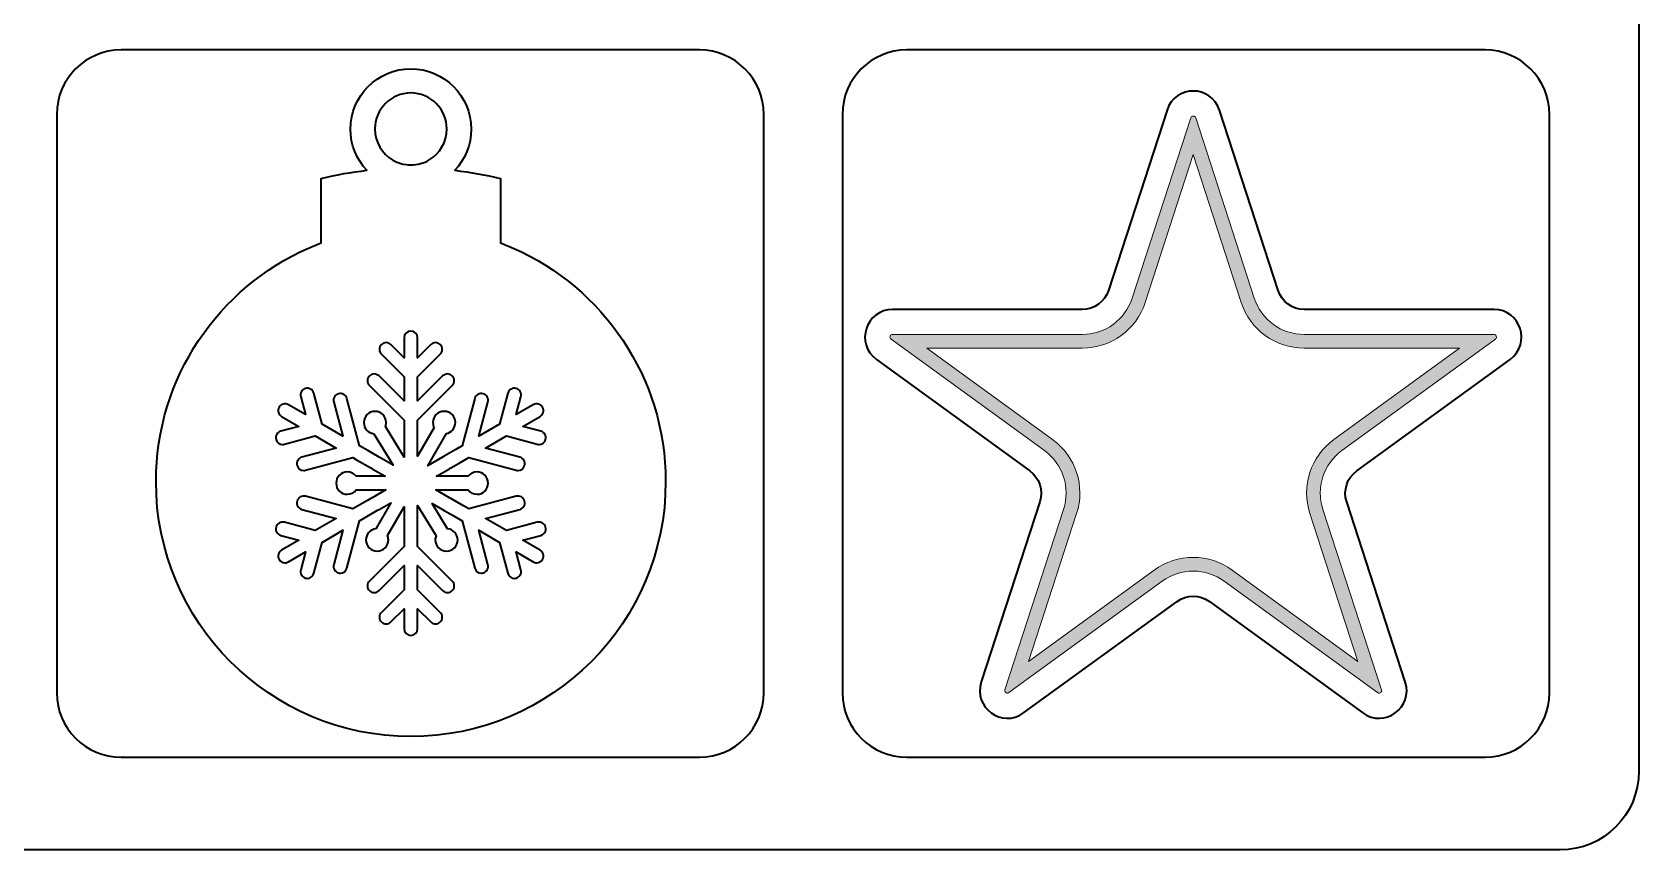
# Model space of a CAD drawing. Extents: x 49 to 2005, y -1071 to -24.
# Drawn here: x 317 to 822, y -1071 to -814 of the extents above; entities that cross this region are included whole.
import ezdxf

# ---------------------------------------------------------------- set-up
doc = ezdxf.new("R2010")
doc.units = 0
doc.header["$MEASUREMENT"] = 0
doc.layers.add('Layer 1', color=7, linetype='Continuous', lineweight=0)

# ---------------------------------------------------------------- blocks, each defined once
blk = doc.blocks.new('Block_5')
at = {"layer": 'Layer 1', "true_color": 0x010101, "transparency": 33554687}
h = blk.add_hatch(color=18, dxfattribs=at)
h.dxf.hatch_style = 2
edge = h.paths.add_edge_path()
edge.add_spline(control_points=[(681.62, -840.21), (681.12, -840.21), (680.96, -840.41), (680.84, -840.77), (680.84, -840.77), (662.43, -897.43), (662.43, -897.43), (660.22, -904.25), (653.9, -908.84), (646.72, -908.84), (646.72, -908.84), (587.15, -908.84), (587.15, -908.84), (586.78, -908.84), (586.53, -908.93), (586.37, -909.4), (586.22, -909.88), (586.37, -910.1), (586.67, -910.32), (586.67, -910.32), (634.87, -945.34), (634.87, -945.34), (640.67, -949.55), (643.08, -956.98), (640.87, -963.8), (640.87, -963.8), (622.46, -1020.46), (622.46, -1020.46), (622.33, -1020.84), (622.41, -1021), (622.51, -1021.13), (622.72, -1021.42), (623.05, -1021.57), (623.27, -1021.57), (623.31, -1021.57), (623.45, -1021.57), (623.71, -1021.37), (623.71, -1021.37), (671.91, -986.36), (671.91, -986.36), (674.75, -984.29), (678.11, -983.2), (681.62, -983.2), (685.13, -983.2), (688.49, -984.29), (691.33, -986.36), (691.33, -986.36), (739.52, -1021.37), (739.52, -1021.37), (739.79, -1021.57), (739.93, -1021.57), (739.97, -1021.57), (740.19, -1021.57), (740.52, -1021.42), (740.73, -1021.13), (740.83, -1021), (740.91, -1020.84), (740.78, -1020.46), (740.78, -1020.46), (722.37, -963.8), (722.37, -963.8), (720.16, -956.98), (722.57, -949.55), (728.37, -945.34), (728.37, -945.34), (776.57, -910.32), (776.57, -910.32), (776.87, -910.1), (777.02, -909.88), (776.87, -909.41), (776.71, -908.93), (776.46, -908.84), (776.09, -908.84), (776.09, -908.84), (716.51, -908.84), (716.51, -908.84), (709.34, -908.84), (703.02, -904.25), (700.81, -897.43), (700.81, -897.43), (682.4, -840.77), (682.4, -840.77), (682.28, -840.41), (682.12, -840.21), (681.62, -840.21), (681.62, -840.21), (681.62, -840.21), (681.62, -840.21)], knot_values=[0, 0, 0, 0, 1, 1, 1, 2, 2, 2, 3, 3, 3, 4, 4, 4, 5, 5, 5, 6, 6, 6, 7, 7, 7, 8, 8, 8, 9, 9, 9, 10, 10, 10, 11, 11, 11, 12, 12, 12, 13, 13, 13, 14, 14, 14, 15, 15, 15, 16, 16, 16, 17, 17, 17, 18, 18, 18, 19, 19, 19, 20, 20, 20, 21, 21, 21, 22, 22, 22, 23, 23, 23, 24, 24, 24, 25, 25, 25, 26, 26, 26, 27, 27, 27, 28, 28, 28, 29, 29, 29, 29], degree=3, periodic=0)
edge = h.paths.add_edge_path()
edge.add_spline(control_points=[(681.62, -852.33), (681.62, -852.33), (696.71, -898.76), (696.71, -898.76), (699.5, -907.37), (707.46, -913.15), (716.51, -913.15), (716.51, -913.15), (765.34, -913.15), (765.34, -913.15), (765.34, -913.15), (725.84, -941.85), (725.84, -941.85), (718.52, -947.17), (715.48, -956.53), (718.27, -965.13), (718.27, -965.13), (733.36, -1011.57), (733.36, -1011.57), (733.36, -1011.57), (693.86, -982.87), (693.86, -982.87), (690.28, -980.27), (686.05, -978.89), (681.62, -978.89), (677.19, -978.89), (672.96, -980.27), (669.38, -982.87), (669.38, -982.87), (629.88, -1011.57), (629.88, -1011.57), (629.88, -1011.57), (644.97, -965.13), (644.97, -965.13), (647.76, -956.53), (644.72, -947.17), (637.4, -941.85), (637.4, -941.85), (597.9, -913.15), (597.9, -913.15), (597.9, -913.15), (646.72, -913.15), (646.72, -913.15), (655.78, -913.15), (663.74, -907.37), (666.53, -898.76), (666.53, -898.76), (681.62, -852.33), (681.62, -852.33)], knot_values=[0, 0, 0, 0, 1, 1, 1, 2, 2, 2, 3, 3, 3, 4, 4, 4, 5, 5, 5, 6, 6, 6, 7, 7, 7, 8, 8, 8, 9, 9, 9, 10, 10, 10, 11, 11, 11, 12, 12, 12, 13, 13, 13, 14, 14, 14, 15, 15, 15, 16, 16, 16, 16], degree=3, periodic=0)
edge.add_line((681.62, -852.33), (681.62, -852.33))
at = {"layer": 'Layer 1', "color": 240, "lineweight": 35, "true_color": 0xed2224}
blk.add_open_spline([(689.86, -838.34), (689.86, -838.34), (708.27, -895), (708.27, -895), (709.43, -898.57), (712.76, -900.99), (716.52, -900.99), (716.52, -900.99), (776.09, -900.99), (776.09, -900.99), (784.49, -900.99), (787.98, -911.74), (781.18, -916.67), (781.18, -916.67), (732.99, -951.69), (732.99, -951.69), (729.95, -953.89), (728.68, -957.81), (729.84, -961.38), (729.84, -961.38), (748.25, -1018.03), (748.25, -1018.03), (750.84, -1026.02), (741.7, -1032.66), (734.91, -1027.73), (734.91, -1027.73), (686.71, -992.71), (686.71, -992.71), (683.68, -990.5), (679.56, -990.5), (676.53, -992.71), (676.53, -992.71), (628.33, -1027.73), (628.33, -1027.73), (621.54, -1032.66), (612.4, -1026.02), (614.99, -1018.03), (614.99, -1018.03), (633.4, -961.38), (633.4, -961.38), (634.56, -957.81), (633.29, -953.89), (630.25, -951.69), (630.25, -951.69), (582.06, -916.67), (582.06, -916.67), (575.26, -911.74), (578.75, -900.99), (587.15, -900.99), (587.15, -900.99), (646.72, -900.99), (646.72, -900.99), (650.48, -900.99), (653.81, -898.57), (654.97, -895), (654.97, -895), (673.38, -838.34), (673.38, -838.34), (675.97, -830.36), (687.27, -830.36), (689.86, -838.34)], degree=3, knots=[0, 0, 0, 0, 1, 1, 1, 2, 2, 2, 3, 3, 3, 4, 4, 4, 5, 5, 5, 6, 6, 6, 7, 7, 7, 8, 8, 8, 9, 9, 9, 10, 10, 10, 11, 11, 11, 12, 12, 12, 13, 13, 13, 14, 14, 14, 15, 15, 15, 16, 16, 16, 17, 17, 17, 18, 18, 18, 19, 19, 19, 20, 20, 20, 20], dxfattribs=at)
at = {"layer": 'Layer 1'}
for points, knots in [([(681.62, -840.21), (681.12, -840.21), (680.96, -840.41), (680.84, -840.77), (680.84, -840.77), (662.43, -897.43), (662.43, -897.43), (660.22, -904.25), (653.9, -908.84), (646.72, -908.84), (646.72, -908.84), (587.15, -908.84), (587.15, -908.84), (586.78, -908.84), (586.53, -908.93), (586.37, -909.4), (586.22, -909.88), (586.37, -910.1), (586.67, -910.32), (586.67, -910.32), (634.87, -945.34), (634.87, -945.34), (640.67, -949.55), (643.08, -956.98), (640.87, -963.8), (640.87, -963.8), (622.46, -1020.46), (622.46, -1020.46), (622.33, -1020.84), (622.41, -1021), (622.51, -1021.13), (622.72, -1021.42), (623.05, -1021.57), (623.27, -1021.57), (623.31, -1021.57), (623.45, -1021.57), (623.71, -1021.37), (623.71, -1021.37), (671.91, -986.36), (671.91, -986.36), (674.75, -984.29), (678.11, -983.2), (681.62, -983.2), (685.13, -983.2), (688.49, -984.29), (691.33, -986.36), (691.33, -986.36), (739.52, -1021.37), (739.52, -1021.37), (739.79, -1021.57), (739.93, -1021.57), (739.97, -1021.57), (740.19, -1021.57), (740.52, -1021.42), (740.73, -1021.13), (740.83, -1021), (740.91, -1020.84), (740.78, -1020.46), (740.78, -1020.46), (722.37, -963.8), (722.37, -963.8), (720.16, -956.98), (722.57, -949.55), (728.37, -945.34), (728.37, -945.34), (776.57, -910.32), (776.57, -910.32), (776.87, -910.1), (777.02, -909.88), (776.87, -909.41), (776.71, -908.93), (776.46, -908.84), (776.09, -908.84), (776.09, -908.84), (716.51, -908.84), (716.51, -908.84), (709.34, -908.84), (703.02, -904.25), (700.81, -897.43), (700.81, -897.43), (682.4, -840.77), (682.4, -840.77), (682.28, -840.41), (682.12, -840.21), (681.62, -840.21), (681.62, -840.21), (681.62, -840.21), (681.62, -840.21)], [0, 0, 0, 0, 1, 1, 1, 2, 2, 2, 3, 3, 3, 4, 4, 4, 5, 5, 5, 6, 6, 6, 7, 7, 7, 8, 8, 8, 9, 9, 9, 10, 10, 10, 11, 11, 11, 12, 12, 12, 13, 13, 13, 14, 14, 14, 15, 15, 15, 16, 16, 16, 17, 17, 17, 18, 18, 18, 19, 19, 19, 20, 20, 20, 21, 21, 21, 22, 22, 22, 23, 23, 23, 24, 24, 24, 25, 25, 25, 26, 26, 26, 27, 27, 27, 28, 28, 28, 29, 29, 29, 29]), ([(681.62, -852.33), (681.62, -852.33), (696.71, -898.76), (696.71, -898.76), (699.5, -907.37), (707.46, -913.15), (716.51, -913.15), (716.51, -913.15), (765.34, -913.15), (765.34, -913.15), (765.34, -913.15), (725.84, -941.85), (725.84, -941.85), (718.52, -947.17), (715.48, -956.53), (718.27, -965.13), (718.27, -965.13), (733.36, -1011.57), (733.36, -1011.57), (733.36, -1011.57), (693.86, -982.87), (693.86, -982.87), (690.28, -980.27), (686.05, -978.89), (681.62, -978.89), (677.19, -978.89), (672.96, -980.27), (669.38, -982.87), (669.38, -982.87), (629.88, -1011.57), (629.88, -1011.57), (629.88, -1011.57), (644.97, -965.13), (644.97, -965.13), (647.76, -956.53), (644.72, -947.17), (637.4, -941.85), (637.4, -941.85), (597.9, -913.15), (597.9, -913.15), (597.9, -913.15), (646.72, -913.15), (646.72, -913.15), (655.78, -913.15), (663.74, -907.37), (666.53, -898.76), (666.53, -898.76), (681.62, -852.33), (681.62, -852.33)], [0, 0, 0, 0, 1, 1, 1, 2, 2, 2, 3, 3, 3, 4, 4, 4, 5, 5, 5, 6, 6, 6, 7, 7, 7, 8, 8, 8, 9, 9, 9, 10, 10, 10, 11, 11, 11, 12, 12, 12, 13, 13, 13, 14, 14, 14, 15, 15, 15, 16, 16, 16, 16])]:
    blk.add_open_spline(points, degree=3, knots=knots, dxfattribs=at)

msp = doc.modelspace()

# ---------------------------------------------------------------- linework, layer by layer
at = {"layer": 'Layer 1', "color": 240, "lineweight": 35, "true_color": 0xed2224}
for points, knots in [([(770.32, -24.22), (770.32, -24.22), (100.79, -24.22), (100.79, -24.22), (72.43, -24.22), (49.45, -47.21), (49.45, -75.56), (49.45, -75.56), (49.45, -1046.07), (49.45, -1046.07), (49.45, -1059.71), (60.51, -1070.78), (74.15, -1070.78), (74.15, -1070.78), (796.96, -1070.78), (796.96, -1070.78), (810.6, -1070.78), (821.66, -1059.71), (821.66, -1046.07), (821.66, -1046.07), (821.66, -75.56), (821.66, -75.56), (821.66, -47.21), (798.68, -24.22), (770.32, -24.22)], [0, 0, 0, 0, 1, 1, 1, 2, 2, 2, 3, 3, 3, 4, 4, 4, 5, 5, 5, 6, 6, 6, 7, 7, 7, 8, 8, 8, 8]), ([(546.65, -1021.43), (546.65, -1032.6), (537.6, -1041.65), (526.43, -1041.65), (526.43, -1041.65), (344.69, -1041.65), (344.69, -1041.65), (333.52, -1041.65), (324.47, -1032.6), (324.47, -1021.43), (324.47, -1021.43), (324.47, -839.69), (324.47, -839.69), (324.47, -828.52), (333.52, -819.47), (344.69, -819.47), (344.69, -819.47), (526.43, -819.47), (526.43, -819.47), (537.6, -819.47), (546.65, -828.52), (546.65, -839.69), (546.65, -839.69), (546.65, -1021.43), (546.65, -1021.43)], [0, 0, 0, 0, 1, 1, 1, 2, 2, 2, 3, 3, 3, 4, 4, 4, 5, 5, 5, 6, 6, 6, 7, 7, 7, 8, 8, 8, 8]), ([(793.55, -1021.43), (793.55, -1032.6), (784.5, -1041.65), (773.33, -1041.65), (773.33, -1041.65), (591.59, -1041.65), (591.59, -1041.65), (580.42, -1041.65), (571.37, -1032.6), (571.37, -1021.43), (571.37, -1021.43), (571.37, -839.69), (571.37, -839.69), (571.37, -828.52), (580.42, -819.47), (591.59, -819.47), (591.59, -819.47), (773.33, -819.47), (773.33, -819.47), (784.5, -819.47), (793.55, -828.52), (793.55, -839.69), (793.55, -839.69), (793.55, -1021.43), (793.55, -1021.43)], [0, 0, 0, 0, 1, 1, 1, 2, 2, 2, 3, 3, 3, 4, 4, 4, 5, 5, 5, 6, 6, 6, 7, 7, 7, 8, 8, 8, 8]), ([(467.91, -881.72), (466.6, -881.14), (465.26, -880.6), (463.92, -880.1), (463.92, -880.1), (463.92, -859.8), (463.92, -859.8), (459.23, -858.68), (454.45, -857.84), (449.57, -857.28), (452.76, -853.89), (454.71, -849.33), (454.71, -844.32), (454.71, -833.86), (446.2, -825.36), (435.75, -825.36), (425.3, -825.36), (416.79, -833.86), (416.79, -844.32), (416.79, -849.33), (418.74, -853.89), (421.93, -857.28), (417.06, -857.83), (412.27, -858.68), (407.58, -859.8), (407.58, -859.8), (407.58, -880.1), (407.58, -880.1), (406.23, -880.6), (404.9, -881.14), (403.59, -881.72), (375.37, -894.11), (355.67, -922.29), (355.67, -955.08), (355.67, -999.31), (391.52, -1035.17), (435.75, -1035.17), (479.98, -1035.17), (515.83, -999.31), (515.83, -955.08), (515.83, -922.29), (496.12, -894.11), (467.91, -881.72)], [0, 0, 0, 0, 1, 1, 1, 2, 2, 2, 3, 3, 3, 4, 4, 4, 5, 5, 5, 6, 6, 6, 7, 7, 7, 8, 8, 8, 9, 9, 9, 10, 10, 10, 11, 11, 11, 12, 12, 12, 13, 13, 13, 14, 14, 14, 14]), ([(435.75, -832.97), (441.99, -832.97), (447.06, -838.04), (447.06, -844.28), (447.06, -848.39), (444.84, -852.01), (441.54, -853.99), (439.85, -855), (437.86, -855.59), (435.75, -855.59), (433.69, -855.59), (431.76, -855.03), (430.09, -854.06), (426.72, -852.1), (424.44, -848.45), (424.44, -844.28), (424.44, -838.04), (429.52, -832.97), (435.75, -832.97)], [0, 0, 0, 0, 1, 1, 1, 2, 2, 2, 3, 3, 3, 4, 4, 4, 5, 5, 5, 6, 6, 6, 6]), ([(469.97, -947.4), (471.11, -947.7), (471.78, -948.87), (471.47, -950.01), (471.22, -950.96), (470.36, -951.59), (469.42, -951.59), (469.24, -951.59), (469.05, -951.56), (468.86, -951.51), (468.86, -951.51), (454, -947.53), (454, -947.53), (454, -947.53), (450.93, -949.3), (450.93, -949.3), (450.93, -949.3), (448.35, -950.79), (448.35, -950.79), (448.35, -950.79), (447.88, -951.06), (447.88, -951.06), (447.88, -951.06), (443.8, -953.42), (443.8, -953.42), (443.8, -953.42), (453.75, -953.42), (453.75, -953.42), (454.4, -952.58), (455.41, -952.03), (456.55, -952.03), (458.49, -952.03), (460.06, -953.61), (460.06, -955.55), (460.06, -957.49), (458.49, -959.06), (456.55, -959.06), (455.41, -959.06), (454.4, -958.52), (453.75, -957.67), (453.75, -957.67), (443.59, -957.67), (443.59, -957.67), (443.59, -957.67), (447.88, -960.15), (447.88, -960.15), (447.88, -960.15), (448.36, -960.43), (448.36, -960.43), (448.36, -960.43), (452.26, -962.68), (452.26, -962.68), (452.26, -962.68), (454, -963.68), (454, -963.68), (454, -963.68), (468.86, -959.69), (468.86, -959.69), (470, -959.39), (471.17, -960.07), (471.47, -961.2), (471.78, -962.34), (471.1, -963.51), (469.97, -963.81), (469.97, -963.81), (459.22, -966.69), (459.22, -966.69), (459.22, -966.69), (465.77, -970.48), (465.77, -970.48), (465.77, -970.48), (475.5, -967.87), (475.5, -967.87), (476.64, -967.57), (477.8, -968.24), (478.11, -969.38), (478.41, -970.52), (477.74, -971.68), (476.6, -971.99), (476.6, -971.99), (470.99, -973.49), (470.99, -973.49), (470.99, -973.49), (476.38, -976.6), (476.38, -976.6), (477.39, -977.19), (477.74, -978.49), (477.16, -979.51), (476.76, -980.19), (476.04, -980.58), (475.31, -980.58), (474.95, -980.58), (474.58, -980.48), (474.24, -980.29), (474.24, -980.29), (468.86, -977.18), (468.86, -977.18), (468.86, -977.18), (470.36, -982.79), (470.36, -982.79), (470.67, -983.93), (470, -985.1), (468.86, -985.4), (468.67, -985.45), (468.49, -985.48), (468.31, -985.48), (467.36, -985.48), (466.5, -984.85), (466.25, -983.89), (466.25, -983.89), (463.64, -974.17), (463.64, -974.17), (463.64, -974.17), (457.09, -970.38), (457.09, -970.38), (457.09, -970.38), (459.97, -981.13), (459.97, -981.13), (460.27, -982.27), (459.6, -983.44), (458.46, -983.74), (458.28, -983.79), (458.09, -983.82), (457.91, -983.82), (456.97, -983.82), (456.1, -983.19), (455.85, -982.24), (455.85, -982.24), (451.87, -967.37), (451.87, -967.37), (451.87, -967.37), (449.09, -965.77), (449.09, -965.77), (449.09, -965.77), (446.23, -964.12), (446.23, -964.12), (446.23, -964.12), (445.74, -963.84), (445.74, -963.84), (445.74, -963.84), (442.46, -961.94), (442.46, -961.94), (442.46, -961.94), (447.31, -969.89), (447.31, -969.89), (449.08, -970.07), (450.47, -971.57), (450.47, -973.39), (450.47, -975.33), (448.89, -976.91), (446.95, -976.91), (445.01, -976.91), (443.43, -975.33), (443.43, -973.39), (443.43, -972.94), (443.52, -972.51), (443.68, -972.11), (443.68, -972.11), (437.88, -962.6), (437.88, -962.6), (437.88, -962.6), (437.88, -975.44), (437.88, -975.44), (437.88, -975.44), (448.77, -986.33), (448.77, -986.33), (449.6, -987.16), (449.6, -988.51), (448.77, -989.34), (447.93, -990.17), (446.59, -990.17), (445.75, -989.34), (445.75, -989.34), (437.88, -981.47), (437.88, -981.47), (437.88, -981.47), (437.88, -989.04), (437.88, -989.04), (437.88, -989.04), (445, -996.16), (445, -996.16), (445.83, -996.99), (445.83, -998.34), (445, -999.18), (444.17, -1000.01), (442.82, -1000.01), (441.99, -999.18), (441.99, -999.18), (437.88, -995.07), (437.88, -995.07), (437.88, -995.07), (437.88, -1001.28), (437.88, -1001.28), (437.88, -1002.46), (436.93, -1003.41), (435.75, -1003.41), (434.57, -1003.41), (433.62, -1002.46), (433.62, -1001.28), (433.62, -1001.28), (433.62, -995.07), (433.62, -995.07), (433.62, -995.07), (429.51, -999.18), (429.51, -999.18), (429.1, -999.59), (428.55, -999.8), (428.01, -999.8), (427.46, -999.8), (426.92, -999.59), (426.5, -999.18), (425.67, -998.34), (425.67, -996.99), (426.5, -996.16), (426.5, -996.16), (433.62, -989.04), (433.62, -989.04), (433.62, -989.04), (433.62, -981.47), (433.62, -981.47), (433.62, -981.47), (425.75, -989.34), (425.75, -989.34), (425.33, -989.76), (424.79, -989.97), (424.24, -989.97), (423.7, -989.97), (423.15, -989.76), (422.73, -989.34), (421.9, -988.51), (421.9, -987.16), (422.73, -986.33), (422.73, -986.33), (433.62, -975.44), (433.62, -975.44), (433.62, -975.44), (433.62, -963), (433.62, -963), (433.62, -963), (428.41, -972.03), (428.41, -972.03), (428.58, -972.45), (428.68, -972.91), (428.68, -973.39), (428.68, -975.33), (427.1, -976.91), (425.16, -976.91), (423.22, -976.91), (421.65, -975.33), (421.65, -973.39), (421.65, -971.6), (422.99, -970.12), (424.72, -969.91), (424.72, -969.91), (429.46, -961.7), (429.46, -961.7), (429.46, -961.7), (425.75, -963.84), (425.75, -963.84), (425.75, -963.84), (425.3, -964.1), (425.3, -964.1), (425.3, -964.1), (421.43, -966.33), (421.43, -966.33), (421.43, -966.33), (419.63, -967.37), (419.63, -967.37), (419.63, -967.37), (415.65, -982.24), (415.65, -982.24), (415.4, -983.19), (414.54, -983.82), (413.6, -983.82), (413.41, -983.82), (413.23, -983.79), (413.04, -983.74), (411.91, -983.44), (411.23, -982.27), (411.53, -981.13), (411.53, -981.13), (414.42, -970.38), (414.42, -970.38), (414.42, -970.38), (407.86, -974.17), (407.86, -974.17), (407.86, -974.17), (405.26, -983.89), (405.26, -983.89), (405, -984.85), (404.14, -985.48), (403.2, -985.48), (403.01, -985.48), (402.83, -985.45), (402.64, -985.4), (401.51, -985.1), (400.83, -983.93), (401.14, -982.79), (401.14, -982.79), (402.64, -977.18), (402.64, -977.18), (402.64, -977.18), (397.26, -980.29), (397.26, -980.29), (396.92, -980.48), (396.56, -980.58), (396.19, -980.58), (395.46, -980.58), (394.74, -980.19), (394.35, -979.51), (393.76, -978.49), (394.11, -977.19), (395.13, -976.6), (395.13, -976.6), (400.51, -973.49), (400.51, -973.49), (400.51, -973.49), (394.9, -971.99), (394.9, -971.99), (393.76, -971.68), (393.09, -970.52), (393.39, -969.38), (393.7, -968.24), (394.87, -967.57), (396, -967.87), (396, -967.87), (405.73, -970.48), (405.73, -970.48), (405.73, -970.48), (412.28, -966.69), (412.28, -966.69), (412.28, -966.69), (401.53, -963.81), (401.53, -963.81), (400.4, -963.51), (399.72, -962.34), (400.03, -961.2), (400.33, -960.07), (401.5, -959.39), (402.64, -959.69), (402.64, -959.69), (417.5, -963.68), (417.5, -963.68), (417.5, -963.68), (422.15, -961), (422.15, -961), (422.15, -961), (423.14, -960.43), (423.14, -960.43), (423.14, -960.43), (423.63, -960.14), (423.63, -960.14), (423.63, -960.14), (427.91, -957.67), (427.91, -957.67), (427.91, -957.67), (418.58, -957.67), (418.58, -957.67), (417.94, -958.52), (416.93, -959.06), (415.79, -959.06), (413.85, -959.06), (412.27, -957.49), (412.27, -955.55), (412.27, -953.61), (413.85, -952.03), (415.79, -952.03), (416.93, -952.03), (417.94, -952.58), (418.58, -953.42), (418.58, -953.42), (427.7, -953.42), (427.7, -953.42), (427.7, -953.42), (423.61, -951.06), (423.61, -951.06), (423.61, -951.06), (423.17, -950.8), (423.17, -950.8), (423.17, -950.8), (418.67, -948.2), (418.67, -948.2), (418.67, -948.2), (417.51, -947.53), (417.51, -947.53), (417.51, -947.53), (402.64, -951.51), (402.64, -951.51), (402.45, -951.56), (402.27, -951.59), (402.08, -951.59), (401.14, -951.59), (400.28, -950.96), (400.03, -950.01), (399.72, -948.87), (400.4, -947.71), (401.53, -947.4), (401.53, -947.4), (412.28, -944.52), (412.28, -944.52), (412.28, -944.52), (405.73, -940.74), (405.73, -940.74), (405.73, -940.74), (396, -943.34), (396, -943.34), (395.82, -943.39), (395.63, -943.41), (395.45, -943.41), (394.51, -943.41), (393.65, -942.78), (393.39, -941.83), (393.09, -940.7), (393.76, -939.53), (394.9, -939.22), (394.9, -939.22), (400.51, -937.72), (400.51, -937.72), (400.51, -937.72), (395.13, -934.61), (395.13, -934.61), (394.11, -934.02), (393.76, -932.72), (394.35, -931.7), (394.94, -930.68), (396.24, -930.33), (397.26, -930.92), (397.26, -930.92), (402.64, -934.03), (402.64, -934.03), (402.64, -934.03), (401.14, -928.42), (401.14, -928.42), (400.83, -927.28), (401.51, -926.11), (402.64, -925.81), (403.78, -925.5), (404.95, -926.18), (405.26, -927.31), (405.26, -927.31), (407.86, -937.04), (407.86, -937.04), (407.86, -937.04), (414.42, -940.83), (414.42, -940.83), (414.42, -940.83), (411.53, -930.07), (411.53, -930.07), (411.23, -928.94), (411.91, -927.77), (413.04, -927.47), (414.18, -927.16), (415.35, -927.84), (415.65, -928.97), (415.65, -928.97), (419.63, -943.84), (419.63, -943.84), (419.63, -943.84), (422.21, -945.32), (422.21, -945.32), (422.21, -945.32), (425.27, -947.09), (425.27, -947.09), (425.27, -947.09), (425.76, -947.38), (425.76, -947.38), (425.76, -947.38), (430.15, -949.91), (430.15, -949.91), (430.15, -949.91), (424.12, -940.03), (424.12, -940.03), (422.35, -939.85), (420.97, -938.35), (420.97, -936.53), (420.97, -934.59), (422.54, -933.01), (424.48, -933.01), (426.42, -933.01), (428, -934.59), (428, -936.53), (428, -936.98), (427.91, -937.41), (427.76, -937.81), (427.76, -937.81), (433.62, -947.43), (433.62, -947.43), (433.62, -947.43), (433.62, -935.77), (433.62, -935.77), (433.62, -935.77), (422.73, -924.88), (422.73, -924.88), (421.9, -924.05), (421.9, -922.7), (422.73, -921.87), (423.57, -921.04), (424.92, -921.04), (425.75, -921.87), (425.75, -921.87), (433.62, -929.74), (433.62, -929.74), (433.62, -929.74), (433.62, -922.17), (433.62, -922.17), (433.62, -922.17), (426.5, -915.05), (426.5, -915.05), (425.67, -914.22), (425.67, -912.87), (426.5, -912.04), (427.33, -911.21), (428.68, -911.21), (429.51, -912.04), (429.51, -912.04), (433.62, -916.14), (433.62, -916.14), (433.62, -916.14), (433.62, -909.93), (433.62, -909.93), (433.62, -908.75), (434.57, -907.8), (435.75, -907.8), (436.93, -907.8), (437.88, -908.75), (437.88, -909.93), (437.88, -909.93), (437.88, -916.14), (437.88, -916.14), (437.88, -916.14), (441.99, -912.04), (441.99, -912.04), (442.82, -911.21), (444.17, -911.21), (445, -912.04), (445.83, -912.87), (445.83, -914.22), (445, -915.05), (445, -915.05), (437.88, -922.17), (437.88, -922.17), (437.88, -922.17), (437.88, -929.74), (437.88, -929.74), (437.88, -929.74), (445.75, -921.87), (445.75, -921.87), (446.59, -921.04), (447.93, -921.04), (448.77, -921.87), (449.6, -922.7), (449.6, -924.05), (448.77, -924.88), (448.77, -924.88), (437.88, -935.77), (437.88, -935.77), (437.88, -935.77), (437.88, -947.11), (437.88, -947.11), (437.88, -947.11), (443.08, -938.1), (443.08, -938.1), (442.84, -937.62), (442.71, -937.09), (442.71, -936.53), (442.71, -934.59), (444.28, -933.01), (446.22, -933.01), (448.17, -933.01), (449.74, -934.59), (449.74, -936.53), (449.74, -938.24), (448.52, -939.66), (446.91, -939.98), (446.91, -939.98), (441.08, -950.07), (441.08, -950.07), (441.08, -950.07), (441.18, -950.01), (441.18, -950.01), (441.18, -950.01), (445.75, -947.37), (445.75, -947.37), (445.75, -947.37), (446.23, -947.09), (446.23, -947.09), (446.23, -947.09), (449.84, -945.01), (449.84, -945.01), (449.84, -945.01), (451.87, -943.84), (451.87, -943.84), (451.87, -943.84), (455.85, -928.97), (455.85, -928.97), (456.16, -927.84), (457.32, -927.16), (458.46, -927.47), (459.6, -927.77), (460.27, -928.94), (459.97, -930.08), (459.97, -930.08), (457.09, -940.83), (457.09, -940.83), (457.09, -940.83), (463.64, -937.04), (463.64, -937.04), (463.64, -937.04), (466.25, -927.31), (466.25, -927.31), (466.55, -926.18), (467.72, -925.5), (468.86, -925.81), (469.99, -926.11), (470.67, -927.28), (470.36, -928.42), (470.36, -928.42), (468.86, -934.03), (468.86, -934.03), (468.86, -934.03), (474.24, -930.92), (474.24, -930.92), (475.26, -930.33), (476.56, -930.68), (477.16, -931.7), (477.74, -932.72), (477.39, -934.02), (476.38, -934.61), (476.38, -934.61), (470.99, -937.72), (470.99, -937.72), (470.99, -937.72), (476.6, -939.22), (476.6, -939.22), (477.74, -939.53), (478.41, -940.7), (478.11, -941.83), (477.85, -942.78), (476.99, -943.41), (476.05, -943.41), (475.87, -943.41), (475.68, -943.39), (475.5, -943.34), (475.5, -943.34), (465.77, -940.74), (465.77, -940.74), (465.77, -940.74), (459.22, -944.52), (459.22, -944.52), (459.22, -944.52), (469.97, -947.4), (469.97, -947.4)], [0, 0, 0, 0, 1, 1, 1, 2, 2, 2, 3, 3, 3, 4, 4, 4, 5, 5, 5, 6, 6, 6, 7, 7, 7, 8, 8, 8, 9, 9, 9, 10, 10, 10, 11, 11, 11, 12, 12, 12, 13, 13, 13, 14, 14, 14, 15, 15, 15, 16, 16, 16, 17, 17, 17, 18, 18, 18, 19, 19, 19, 20, 20, 20, 21, 21, 21, 22, 22, 22, 23, 23, 23, 24, 24, 24, 25, 25, 25, 26, 26, 26, 27, 27, 27, 28, 28, 28, 29, 29, 29, 30, 30, 30, 31, 31, 31, 32, 32, 32, 33, 33, 33, 34, 34, 34, 35, 35, 35, 36, 36, 36, 37, 37, 37, 38, 38, 38, 39, 39, 39, 40, 40, 40, 41, 41, 41, 42, 42, 42, 43, 43, 43, 44, 44, 44, 45, 45, 45, 46, 46, 46, 47, 47, 47, 48, 48, 48, 49, 49, 49, 50, 50, 50, 51, 51, 51, 52, 52, 52, 53, 53, 53, 54, 54, 54, 55, 55, 55, 56, 56, 56, 57, 57, 57, 58, 58, 58, 59, 59, 59, 60, 60, 60, 61, 61, 61, 62, 62, 62, 63, 63, 63, 64, 64, 64, 65, 65, 65, 66, 66, 66, 67, 67, 67, 68, 68, 68, 69, 69, 69, 70, 70, 70, 71, 71, 71, 72, 72, 72, 73, 73, 73, 74, 74, 74, 75, 75, 75, 76, 76, 76, 77, 77, 77, 78, 78, 78, 79, 79, 79, 80, 80, 80, 81, 81, 81, 82, 82, 82, 83, 83, 83, 84, 84, 84, 85, 85, 85, 86, 86, 86, 87, 87, 87, 88, 88, 88, 89, 89, 89, 90, 90, 90, 91, 91, 91, 92, 92, 92, 93, 93, 93, 94, 94, 94, 95, 95, 95, 96, 96, 96, 97, 97, 97, 98, 98, 98, 99, 99, 99, 100, 100, 100, 101, 101, 101, 102, 102, 102, 103, 103, 103, 104, 104, 104, 105, 105, 105, 106, 106, 106, 107, 107, 107, 108, 108, 108, 109, 109, 109, 110, 110, 110, 111, 111, 111, 112, 112, 112, 113, 113, 113, 114, 114, 114, 115, 115, 115, 116, 116, 116, 117, 117, 117, 118, 118, 118, 119, 119, 119, 120, 120, 120, 121, 121, 121, 122, 122, 122, 123, 123, 123, 124, 124, 124, 125, 125, 125, 126, 126, 126, 127, 127, 127, 128, 128, 128, 129, 129, 129, 130, 130, 130, 131, 131, 131, 132, 132, 132, 133, 133, 133, 134, 134, 134, 135, 135, 135, 136, 136, 136, 137, 137, 137, 138, 138, 138, 139, 139, 139, 140, 140, 140, 141, 141, 141, 142, 142, 142, 143, 143, 143, 144, 144, 144, 145, 145, 145, 146, 146, 146, 147, 147, 147, 148, 148, 148, 149, 149, 149, 150, 150, 150, 151, 151, 151, 152, 152, 152, 153, 153, 153, 154, 154, 154, 155, 155, 155, 156, 156, 156, 157, 157, 157, 158, 158, 158, 159, 159, 159, 160, 160, 160, 161, 161, 161, 162, 162, 162, 163, 163, 163, 164, 164, 164, 165, 165, 165, 166, 166, 166, 167, 167, 167, 168, 168, 168, 169, 169, 169, 170, 170, 170, 171, 171, 171, 172, 172, 172, 173, 173, 173, 174, 174, 174, 175, 175, 175, 176, 176, 176, 177, 177, 177, 178, 178, 178, 179, 179, 179, 180, 180, 180, 181, 181, 181, 182, 182, 182, 183, 183, 183, 184, 184, 184, 185, 185, 185, 186, 186, 186, 187, 187, 187, 188, 188, 188, 189, 189, 189, 190, 190, 190, 191, 191, 191, 192, 192, 192, 193, 193, 193, 194, 194, 194, 195, 195, 195, 196, 196, 196, 197, 197, 197, 198, 198, 198, 199, 199, 199, 200, 200, 200, 201, 201, 201, 202, 202, 202, 203, 203, 203, 204, 204, 204, 205, 205, 205, 206, 206, 206, 207, 207, 207, 208, 208, 208, 209, 209, 209, 210, 210, 210, 211, 211, 211, 212, 212, 212, 213, 213, 213, 214, 214, 214, 215, 215, 215, 216, 216, 216, 217, 217, 217, 217])]:
    msp.add_open_spline(points, degree=3, knots=knots, dxfattribs=at)

# ---------------------------------------------------------------- block references
at = {"layer": 'Layer 1'}
msp.add_blockref('Block_5', (0, 0), dxfattribs=at)

doc.saveas('drawing.dxf')
